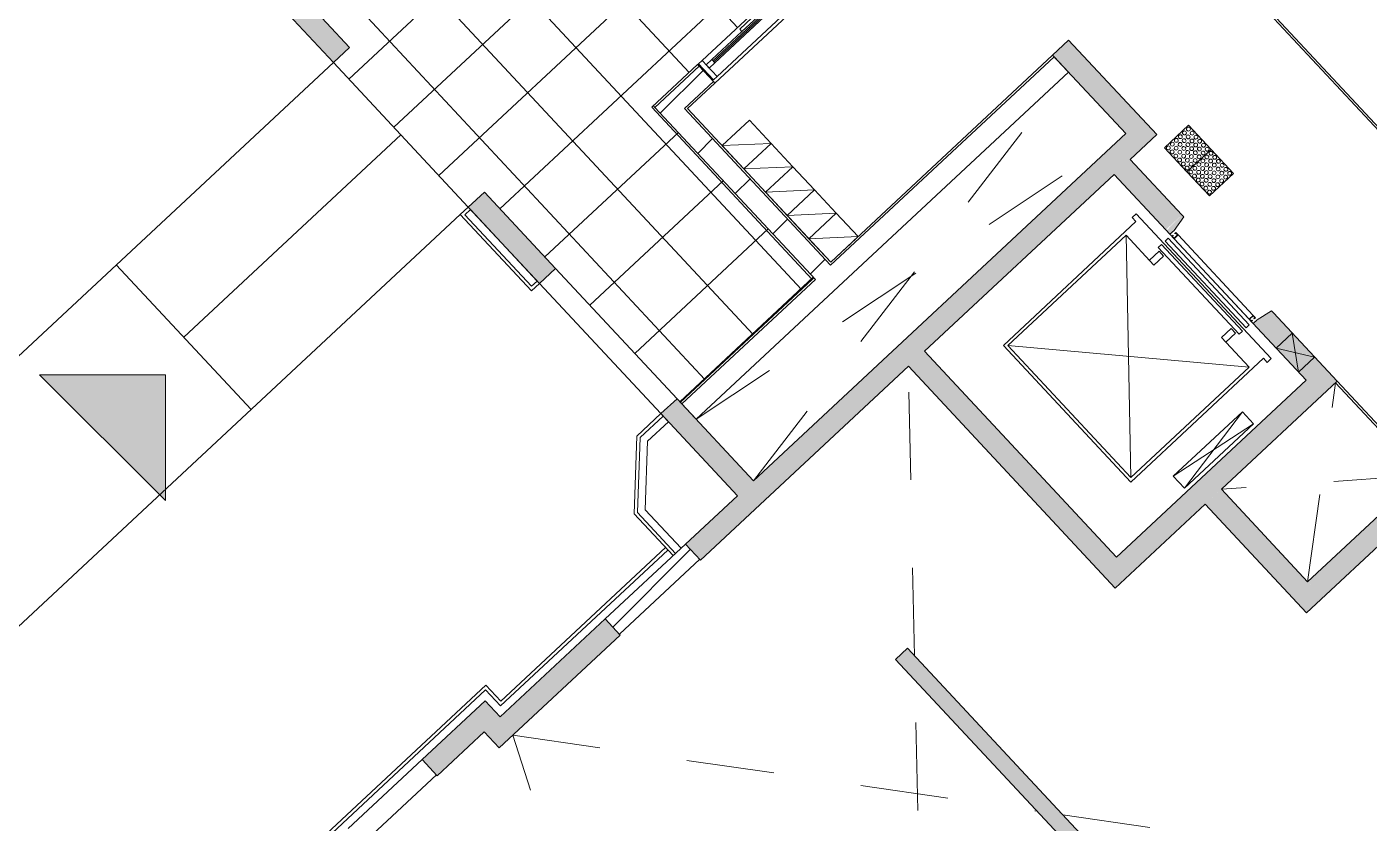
# Model space of a CAD drawing. Header units: millimetres. Extents: x -71377 to 516042, y -145869 to 441446.
# Drawn here: x 242137 to 254349, y 104461 to 111705 of the extents above; entities that cross this region are included whole.
import ezdxf

# ---------------------------------------------------------------- set-up
doc = ezdxf.new("R2010")
doc.units = ezdxf.units.MM
doc.header["$LTSCALE"] = 1000
doc.linetypes.add('_점선_S_', pattern=[1.6, 0.8, -0.8])
doc.linetypes.add('_점선_XS_', pattern=[1.15, 0.6, -0.55])
for name, color, linetype, lineweight in [('06', 6, 'Continuous', 5), ('A-detl', 7, 'Continuous', 5), ('A-door', 4, 'Continuous', 5), ('A-door-hdln', 8, 'Continuous', 5), ('A-fnsh', 5, 'Continuous', 5), ('A-furn-hdln', 8, '_점선_XS_', 5), ('A-glas', 5, 'Continuous', 5), ('A-glas-hdln', 8, 'Continuous', 5), ('A-hat', 251, 'Continuous', 5), ('A-insu', 251, 'Continuous', 5), ('A-text-2', 7, 'Continuous', 5), ('A_bwall', 3, 'Continuous', 5), ('A_cwall', 2, 'Continuous', 5), ('A_fnsh', 5, 'Continuous', 5), ('A_fnsh-4', 4, 'Continuous', 5), ('AA_오픈', 8, '_점선_S_', 5), ('AA_점형블럭', 8, 'Continuous', 5), ('AA_택배함_지상', 6, 'Continuous', 5), ('elev', 4, 'Continuous', 5), ('조경라인_dwg', 8, 'Continuous', 5)]:
    doc.layers.add(name, color=color, linetype=linetype, lineweight=lineweight)
pattern_1 = [(45, (165969.5, 243949.9), (-353.5534, 353.5534), [])]

# ---------------------------------------------------------------- blocks, each defined once
blk = doc.blocks.new('EV_15인승 - EV_15인승_1060x2100-6900321-지반층 배치도')
at = {"layer": 'A-furn-hdln'}
for p, q in [((-1035, -100), (-1035, 100)), ((-735, -100), (-735, 100))]:
    blk.add_line(p, q, dxfattribs=at)
at = {"layer": 'elev'}
for p, q in [((-725, 1898), (975, 1898)), ((-725, 248), (-725, 1898)), ((945, 1868), (-695, 1868)), ((-695, 1868), (-695, 398)), ((945, 398), (-695, 1868)), ((-695, 398), (945, 1868)), ((945, 398), (945, 1868)), ((975, 1898), (975, 248)), ((-950, 1580), (-1100, 720)), ((-1100, 1580), (-950, 720)), ((-950, 1580), (-1100, 1580)), ((-1100, 1580), (-1100, 720)), ((-950, 720), (-950, 1580)), ((-1100, 720), (-950, 720)), ((-695, 398), (-325, 398)), ((-385, 278), (-385, 398)), ((-325, 398), (-325, 278)), ((575, 278), (575, 398)), ((575, 398), (945, 398)), ((635, 398), (635, 278)), ((-775, 198), (-775, 248)), ((-775, 248), (-725, 248)), ((-415, 259), (665, 259)), ((-415, 219), (-415, 259)), ((-325, 278), (-385, 278)), ((635, 278), (575, 278)), ((665, 259), (665, 219)), ((975, 248), (1025, 248)), ((1025, 248), (1025, 198)), ((1025, 198), (-775, 198)), ((665, 219), (-415, 219)), ((-415, 175), (665, 175)), ((-415, 135), (-415, 175)), ((665, 135), (-415, 135)), ((665, 175), (665, 135)), ((-1035, -100), (-735, 100)), ((-1035, 100), (-735, -100)), ((-375, 100), (-405, 100)), ((-405, 100), (-405, 85)), ((-405, 85), (-402, 85)), ((-402, 65), (-405, 65)), ((-405, 65), (-405, 50)), ((-405, 50), (-375, 50)), ((-402, 85), (-402, 97)), ((-402, 97), (-378, 97)), ((-402, 53), (-402, 65)), ((-378, 53), (-402, 53)), ((-378, 97), (-378, 53)), ((-375, 100), (625, 100)), ((-375, 50), (-375, 100)), ((-375, 50), (625, 50)), ((655, 100), (625, 100)), ((625, 50), (625, 100)), ((625, 50), (655, 50)), ((628, 53), (628, 97)), ((628, 97), (652, 97)), ((652, 53), (628, 53)), ((652, 97), (652, 85)), ((652, 85), (655, 85)), ((655, 65), (652, 65)), ((652, 65), (652, 53)), ((655, 85), (655, 100)), ((655, 50), (655, 65))]:
    blk.add_line(p, q, dxfattribs=at)
blk = doc.blocks.new('자동문편개형_로비폰_ - _A_ASD_24x23-V8-지반층 배치도')
at = {"layer": 'A-detl', "lineweight": 9}
for p, q in [((-1115, 125), (-1115, 145)), ((-1115, 145), (-905, 145)), ((-865, 125), (-1115, 125)), ((-905, 165), (-865, 125)), ((-905, 145), (-905, 165))]:
    blk.add_line(p, q, dxfattribs=at)
at = {"layer": 'A-door'}
for p, q in [((-1200, 85), (-1155, 85)), ((-1200, -115), (-1200, 85)), ((-1155, 85), (-1155, -115)), ((-1155, 30), (-1085, 30)), ((-1155, -10), (-1155, 30)), ((-1085, 30), (-1085, -10)), ((-35, 30), (35, 30)), ((-35, -10), (-35, 30)), ((35, 30), (35, -10)), ((1155, 85), (1200, 85)), ((1155, -115), (1155, 85)), ((1200, 85), (1200, -115)), ((-1155, -115), (-1200, -115)), ((-1085, -10), (-1155, -10)), ((35, -10), (-35, -10)), ((-35, -20), (35, -20)), ((-35, -60), (-35, -20)), ((35, -60), (-35, -60)), ((35, -20), (35, -60)), ((410, -90), (410, -60)), ((410, -60), (710, -60)), ((710, -90), (410, -90)), ((710, -60), (710, -90)), ((1085, -20), (1155, -20)), ((1085, -60), (1085, -20)), ((1155, -60), (1085, -60)), ((1155, -20), (1155, -60)), ((1200, -115), (1155, -115))]:
    blk.add_line(p, q, dxfattribs=at)
at = {"layer": 'A-door-hdln'}
for p, q in [((-1155, 85), (1155, 85)), ((-35, 30), (-1085, 30)), ((-1155, -115), (1155, -115)), ((-1085, -10), (-35, -10)), ((1085, -20), (35, -20)), ((35, -60), (410, -60)), ((710, -60), (1085, -60))]:
    blk.add_line(p, q, dxfattribs=at)
at = {"layer": 'A-glas'}
for p, q in [((-1085, 16), (-35, 16)), ((-1085, 4), (-1085, 16)), ((-35, 4), (-1085, 4)), ((-35, 16), (-35, 4))]:
    blk.add_line(p, q, dxfattribs=at)
at = {"layer": 'A-glas-hdln'}
for p, q in [((1085, -34), (35, -34)), ((35, -46), (1085, -46))]:
    blk.add_line(p, q, dxfattribs=at)
blk = doc.blocks.new('1층 우편함 - 1층 우편함-5487734-지반층 배치도')
at = {"layer": 'AA_택배함_지상'}
for p, q in [((0, 340), (290, 340)), ((0, 0), (0, 340)), ((290, 340), (0, 0)), ((290, 340), (290, 0)), ((290, 0), (0, 0))]:
    blk.add_line(p, q, dxfattribs=at)
blk = doc.blocks.new('점자블럭_원형_개수_ - 점자블럭_원형_개수_-4199367-지반층 배치도')
at = {"layer": 'AA_점형블럭'}
for p, q in [((300, 300), (0, 300)), ((0, 300), (0, 0)), ((300, 0), (300, 300)), ((600, 300), (300, 300)), ((300, 300), (300, 0)), ((600, 0), (600, 300)), ((0, 0), (300, 0)), ((300, 0), (600, 0))]:
    blk.add_line(p, q, dxfattribs=at)
for centre, start, end in [((25, 275), 360, 180), ((25, 275), 45, 180), ((25, 275), 360, 180), ((25, 275), 45, 180), ((25, 275), 180, 360), ((25, 275), 180, 225), ((25, 275), 180, 360), ((25, 275), 180, 225), ((25, 275), 255, 330), ((25, 275), 255, 330), ((75, 275), 0, 180), ((75, 275), 0, 180), ((75, 275), 0, 180), ((75, 275), 0, 180), ((75, 275), 180, 360), ((75, 275), 180, 360), ((75, 275), 180, 360), ((75, 275), 180, 360), ((125, 275), 0, 180), ((125, 275), 0, 180), ((125, 275), 360, 180), ((125, 275), 0, 180), ((125, 275), 180, 360), ((125, 275), 180, 360), ((125, 275), 180, 360), ((125, 275), 180, 360), ((175, 275), 360, 180), ((175, 275), 0, 180), ((175, 275), 360, 180), ((175, 275), 0, 180), ((175, 275), 180, 360), ((175, 275), 180, 360), ((175, 275), 180, 360), ((175, 275), 180, 360), ((225, 275), 360, 180), ((225, 275), 0, 180), ((225, 275), 360, 180), ((225, 275), 0, 180), ((225, 275), 180, 360), ((225, 275), 180, 360), ((225, 275), 180, 360), ((225, 275), 180, 360), ((275, 275), 0, 180), ((275, 275), 0, 180), ((275, 275), 360, 180), ((275, 275), 0, 180), ((275, 275), 180, 360), ((275, 275), 180, 360), ((275, 275), 180, 360), ((275, 275), 180, 360), ((325, 275), 360, 180), ((325, 275), 0, 180), ((325, 275), 0, 180), ((325, 275), 0, 180), ((325, 275), 180, 360), ((325, 275), 180, 360), ((325, 275), 180, 360), ((325, 275), 180, 360), ((375, 275), 0, 180), ((375, 275), 0, 180), ((375, 275), 0, 180), ((375, 275), 0, 180), ((375, 275), 180, 360), ((375, 275), 180, 360), ((375, 275), 180, 360), ((375, 275), 180, 360), ((425, 275), 0, 180), ((425, 275), 0, 180), ((425, 275), 360, 180), ((425, 275), 0, 180), ((425, 275), 180, 360), ((425, 275), 180, 360), ((425, 275), 180, 360), ((425, 275), 180, 360), ((475, 275), 0, 180), ((475, 275), 0, 180), ((475, 275), 360, 180), ((475, 275), 360, 180), ((475, 275), 180, 360), ((475, 275), 180, 360), ((475, 275), 180, 360), ((475, 275), 180, 360), ((525, 275), 0, 180), ((525, 275), 0, 180), ((525, 275), 360, 180), ((525, 275), 0, 180), ((525, 275), 180, 360), ((525, 275), 180, 360), ((525, 275), 180, 360), ((525, 275), 180, 360), ((575, 275), 0, 180), ((575, 275), 0, 180), ((575, 275), 360, 180), ((575, 275), 0, 180), ((575, 275), 180, 360), ((575, 275), 180, 360), ((575, 275), 180, 360), ((575, 275), 180, 360), ((25, 225), 360, 180), ((25, 225), 45, 180), ((25, 225), 0, 180), ((25, 225), 45, 180), ((25, 225), 180, 360), ((25, 225), 180, 225), ((25, 225), 180, 360), ((25, 225), 180, 225), ((25, 175), 360, 180), ((25, 175), 45, 180), ((25, 175), 360, 180), ((25, 175), 45, 180), ((25, 175), 180, 360), ((25, 175), 180, 225), ((25, 175), 180, 360), ((25, 175), 180, 225), ((25, 125), 360, 180), ((25, 125), 0, 180), ((25, 125), 360, 180), ((25, 125), 0, 180), ((25, 125), 180, 360), ((25, 125), 180, 240), ((25, 125), 180, 360), ((25, 125), 180, 240), ((25, 225), 255, 330), ((25, 225), 255, 330), ((25, 175), 255, 330), ((25, 175), 255, 330), ((75, 225), 0, 180), ((75, 225), 0, 180), ((75, 225), 0, 180), ((75, 225), 0, 180), ((75, 225), 180, 360), ((75, 225), 180, 360), ((75, 225), 180, 360), ((75, 225), 180, 360), ((75, 175), 0, 180), ((75, 175), 0, 180), ((75, 175), 0, 180), ((75, 175), 0, 180), ((75, 175), 180, 360), ((75, 175), 180, 360), ((75, 175), 180, 360), ((75, 175), 180, 360), ((75, 125), 360, 180), ((75, 125), 0, 180), ((75, 125), 0, 180), ((75, 125), 0, 180), ((75, 125), 180, 360), ((75, 125), 180, 360), ((75, 125), 180, 360), ((75, 125), 180, 360), ((125, 175), 360, 180), ((125, 175), 180, 360), ((125, 225), 360, 180), ((125, 225), 0, 180), ((125, 225), 360, 180), ((125, 225), 0, 180), ((125, 225), 180, 360), ((125, 225), 180, 360), ((125, 225), 180, 360), ((125, 225), 180, 360), ((125, 175), 0, 180), ((125, 175), 360, 180), ((125, 175), 0, 180), ((125, 175), 180, 360), ((125, 175), 180, 360), ((125, 175), 180, 360), ((125, 125), 360, 180), ((125, 125), 0, 180), ((125, 125), 360, 180), ((125, 125), 0, 180), ((125, 125), 180, 360), ((125, 125), 180, 360), ((125, 125), 180, 360), ((125, 125), 180, 360), ((175, 225), 360, 180), ((175, 225), 0, 180), ((175, 225), 360, 180), ((175, 225), 0, 180), ((175, 225), 180, 360), ((175, 225), 180, 360), ((175, 225), 180, 360), ((175, 225), 180, 360), ((175, 175), 360, 180), ((175, 175), 0, 180), ((175, 175), 360, 180), ((175, 175), 0, 180), ((175, 175), 180, 360), ((175, 175), 180, 360), ((175, 175), 180, 360), ((175, 175), 180, 360), ((175, 125), 360, 180), ((175, 125), 0, 180), ((175, 125), 360, 180), ((175, 125), 0, 180), ((175, 125), 180, 360), ((175, 125), 180, 360), ((175, 125), 180, 360), ((175, 125), 180, 360), ((225, 125), 0, 180), ((225, 125), 180, 360), ((225, 225), 0, 180), ((225, 225), 0, 180), ((225, 225), 360, 180), ((225, 225), 0, 180), ((225, 225), 180, 360), ((225, 225), 180, 360), ((225, 225), 180, 360), ((225, 225), 180, 360), ((225, 175), 360, 180), ((225, 175), 0, 180), ((225, 175), 360, 180), ((225, 175), 0, 180), ((225, 175), 180, 360), ((225, 175), 180, 360), ((225, 175), 180, 360), ((225, 175), 180, 360), ((225, 125), 360, 180), ((225, 125), 0, 180), ((225, 125), 360, 180), ((225, 125), 180, 360), ((225, 125), 180, 360), ((225, 125), 180, 360), ((275, 125), 360, 180), ((275, 125), 0, 180), ((275, 225), 360, 180), ((275, 225), 0, 180), ((275, 225), 360, 180), ((275, 225), 0, 180), ((275, 225), 180, 360), ((275, 225), 180, 360), ((275, 225), 180, 360), ((275, 225), 180, 360), ((275, 175), 360, 180), ((275, 175), 0, 180), ((275, 175), 0, 180), ((275, 175), 0, 180), ((275, 175), 180, 360), ((275, 175), 180, 360), ((275, 175), 180, 360), ((275, 175), 180, 360), ((275, 125), 0, 180), ((275, 125), 0, 180), ((275, 125), 180, 360), ((275, 125), 180, 360), ((275, 125), 180, 360), ((275, 125), 180, 360), ((325, 175), 0, 180), ((325, 175), 180, 360), ((325, 125), 0, 180), ((325, 125), 15, 180), ((325, 125), 180, 360), ((325, 225), 360, 180), ((325, 225), 0, 180), ((325, 225), 360, 180), ((325, 225), 0, 180), ((325, 225), 180, 360), ((325, 225), 180, 360), ((325, 225), 180, 360), ((325, 225), 180, 360), ((325, 175), 0, 180), ((325, 175), 0, 180), ((325, 175), 0, 180), ((325, 175), 180, 360), ((325, 175), 180, 360), ((325, 175), 180, 360), ((325, 125), 360, 180), ((325, 125), 15, 180), ((325, 125), 180, 360), ((325, 125), 180, 270), ((325, 125), 180, 270), ((375, 175), 0, 180), ((375, 175), 0, 180), ((375, 125), 0, 180), ((375, 125), 360, 180), ((375, 125), 180, 270), ((375, 225), 360, 180), ((375, 225), 0, 180), ((375, 225), 0, 180), ((375, 225), 0, 180), ((375, 225), 180, 360), ((375, 225), 180, 360), ((375, 225), 180, 360), ((375, 225), 180, 360), ((375, 175), 0, 180), ((375, 175), 0, 180), ((375, 175), 180, 360), ((375, 175), 180, 360), ((375, 175), 180, 360), ((375, 175), 180, 360), ((375, 125), 15, 180), ((375, 125), 15, 180), ((375, 125), 180, 360), ((375, 125), 180, 270), ((375, 125), 180, 360), ((425, 175), 0, 180), ((425, 175), 0, 180), ((425, 125), 0, 180), ((425, 125), 15, 180), ((425, 125), 0, 180), ((425, 125), 180, 360), ((425, 225), 0, 180), ((425, 225), 0, 180), ((425, 225), 0, 180), ((425, 225), 0, 180), ((425, 225), 180, 360), ((425, 225), 180, 360), ((425, 225), 180, 360), ((425, 225), 180, 360), ((425, 175), 0, 180), ((425, 175), 360, 180), ((425, 175), 180, 360), ((425, 175), 180, 360), ((425, 175), 180, 360), ((425, 175), 180, 360), ((425, 125), 15, 180), ((425, 125), 180, 270), ((425, 125), 180, 360), ((425, 125), 180, 270), ((475, 175), 180, 360), ((475, 225), 360, 180), ((475, 225), 0, 180), ((475, 225), 0, 180), ((475, 225), 0, 180), ((475, 225), 180, 360), ((475, 225), 180, 360), ((475, 225), 180, 360), ((475, 225), 180, 360), ((475, 175), 0, 180), ((475, 175), 0, 180), ((475, 175), 360, 180), ((475, 175), 0, 180), ((475, 175), 180, 360), ((475, 175), 180, 360), ((475, 175), 180, 360), ((475, 125), 360, 180), ((475, 125), 15, 180), ((475, 125), 360, 180), ((475, 125), 15, 180), ((475, 125), 180, 360), ((475, 125), 180, 270), ((475, 125), 180, 360), ((475, 125), 180, 270), ((525, 125), 180, 360), ((525, 125), 180, 270), ((525, 225), 360, 180), ((525, 225), 0, 180), ((525, 225), 360, 180), ((525, 225), 0, 180), ((525, 225), 180, 360), ((525, 225), 180, 360), ((525, 225), 180, 360), ((525, 225), 180, 360), ((525, 175), 360, 180), ((525, 175), 0, 180), ((525, 175), 0, 180), ((525, 175), 0, 180), ((525, 175), 180, 360), ((525, 175), 180, 360), ((525, 175), 180, 360), ((525, 175), 180, 360), ((525, 125), 0, 180), ((525, 125), 15, 180), ((525, 125), 0, 180), ((525, 125), 15, 180), ((525, 125), 180, 360), ((525, 125), 180, 270), ((575, 125), 180, 270), ((575, 225), 360, 180), ((575, 225), 0, 180), ((575, 225), 0, 180), ((575, 225), 0, 180), ((575, 225), 180, 360), ((575, 225), 180, 360), ((575, 225), 180, 360), ((575, 225), 180, 360), ((575, 175), 360, 180), ((575, 175), 0, 180), ((575, 175), 0, 180), ((575, 175), 0, 180), ((575, 175), 180, 360), ((575, 175), 180, 360), ((575, 175), 180, 360), ((575, 175), 180, 360), ((575, 125), 0, 180), ((575, 125), 15, 180), ((575, 125), 360, 180), ((575, 125), 15, 180), ((575, 125), 180, 360), ((575, 125), 180, 270), ((575, 125), 180, 360), ((25, 25), 360, 180), ((25, 25), 0, 180), ((25, 25), 360, 180), ((25, 25), 0, 180), ((25, 25), 180, 360), ((25, 25), 180, 360), ((25, 25), 180, 360), ((25, 25), 180, 360), ((25, 75), 360, 180), ((25, 75), 0, 180), ((25, 75), 360, 180), ((25, 75), 0, 180), ((25, 75), 180, 360), ((25, 75), 180, 345), ((25, 75), 180, 360), ((25, 75), 180, 345), ((25, 125), 270, 345), ((25, 125), 270, 345), ((75, 25), 360, 180), ((75, 25), 0, 180), ((75, 25), 0, 180), ((75, 25), 0, 180), ((75, 25), 180, 360), ((75, 25), 180, 360), ((75, 25), 180, 360), ((75, 25), 180, 360), ((75, 75), 360, 180), ((75, 75), 0, 180), ((75, 75), 360, 180), ((75, 75), 0, 180), ((75, 75), 180, 360), ((75, 75), 180, 360), ((75, 75), 180, 360), ((75, 75), 180, 360), ((125, 25), 360, 180), ((125, 25), 0, 180), ((125, 25), 360, 180), ((125, 25), 0, 180), ((125, 25), 180, 360), ((125, 25), 180, 360), ((125, 25), 180, 360), ((125, 25), 180, 360), ((125, 75), 360, 180), ((125, 75), 0, 180), ((125, 75), 360, 180), ((125, 75), 0, 180), ((125, 75), 180, 360), ((125, 75), 180, 360), ((125, 75), 180, 360), ((125, 75), 180, 360), ((175, 25), 360, 180), ((175, 25), 360, 180), ((175, 25), 180, 360), ((175, 25), 180, 360), ((175, 75), 360, 180), ((175, 75), 0, 180), ((175, 75), 360, 180), ((175, 75), 0, 180), ((175, 75), 180, 360), ((175, 75), 180, 360), ((175, 75), 180, 360), ((175, 75), 180, 360), ((175, 25), 120, 150), ((175, 25), 120, 150), ((175, 25), 210, 360), ((175, 25), 210, 360), ((175, 25), 0, 60), ((175, 25), 0, 60), ((225, 75), 360, 180), ((225, 25), 360, 180), ((225, 25), 360, 180), ((225, 25), 180, 360), ((225, 25), 180, 360), ((225, 75), 0, 180), ((225, 75), 0, 180), ((225, 75), 0, 180), ((225, 75), 180, 360), ((225, 75), 180, 360), ((225, 75), 180, 360), ((225, 75), 180, 360), ((225, 25), 120, 150), ((225, 25), 120, 150), ((225, 25), 210, 360), ((225, 25), 210, 360), ((225, 25), 0, 60), ((225, 25), 0, 60), ((275, 75), 360, 180), ((275, 25), 0, 180), ((275, 25), 0, 180), ((275, 25), 180, 360), ((275, 25), 180, 360), ((275, 75), 0, 180), ((275, 75), 0, 180), ((275, 75), 0, 180), ((275, 75), 180, 360), ((275, 75), 180, 360), ((275, 75), 180, 360), ((275, 75), 180, 360), ((275, 25), 120, 150), ((275, 25), 120, 150), ((275, 25), 210, 360), ((275, 25), 210, 360), ((275, 25), 0, 60), ((275, 25), 0, 60), ((325, 75), 180, 270), ((325, 25), 360, 180), ((325, 25), 15, 180), ((325, 25), 360, 180), ((325, 25), 15, 180), ((325, 25), 180, 360), ((325, 25), 180, 270), ((325, 25), 180, 360), ((325, 25), 180, 270), ((325, 75), 360, 180), ((325, 75), 15, 180), ((325, 75), 0, 180), ((325, 75), 15, 180), ((325, 75), 180, 360), ((325, 75), 180, 360), ((325, 75), 180, 270), ((325, 125), 300, 330), ((325, 125), 300, 330), ((325, 75), 300, 330), ((325, 75), 300, 330), ((325, 25), 300, 330), ((325, 25), 300, 330), ((375, 75), 180, 360), ((375, 75), 180, 270), ((375, 75), 180, 360), ((375, 25), 0, 180), ((375, 25), 15, 180), ((375, 25), 0, 180), ((375, 25), 15, 180), ((375, 25), 180, 360), ((375, 25), 180, 270), ((375, 25), 180, 360), ((375, 25), 180, 270), ((375, 75), 360, 180), ((375, 75), 15, 180), ((375, 75), 360, 180), ((375, 75), 15, 180), ((375, 75), 180, 270), ((375, 125), 300, 330), ((375, 125), 300, 330), ((375, 75), 300, 330), ((375, 75), 300, 330), ((375, 25), 300, 330), ((375, 25), 300, 330), ((425, 75), 0, 180), ((425, 75), 15, 180), ((425, 75), 0, 180), ((425, 75), 15, 180), ((425, 25), 0, 180), ((425, 25), 15, 180), ((425, 25), 0, 180), ((425, 25), 15, 180), ((425, 25), 180, 360), ((425, 25), 180, 270), ((425, 25), 180, 360), ((425, 25), 180, 270), ((425, 75), 180, 360), ((425, 75), 180, 270), ((425, 75), 180, 360), ((425, 75), 180, 270), ((425, 125), 300, 330), ((425, 125), 300, 330), ((425, 75), 300, 330), ((425, 75), 300, 330), ((425, 25), 300, 330), ((425, 25), 300, 330), ((475, 25), 360, 180), ((475, 25), 15, 180), ((475, 25), 360, 180), ((475, 25), 15, 180), ((475, 25), 180, 360), ((475, 25), 180, 270), ((475, 25), 180, 360), ((475, 25), 180, 270), ((475, 75), 0, 180), ((475, 75), 15, 180), ((475, 75), 360, 180), ((475, 75), 15, 180), ((475, 75), 180, 360), ((475, 75), 180, 270), ((475, 75), 180, 360), ((475, 75), 180, 270), ((475, 125), 300, 330), ((475, 125), 300, 330), ((475, 75), 300, 330), ((475, 75), 300, 330), ((475, 25), 300, 330), ((475, 25), 300, 330), ((525, 75), 15, 180), ((525, 75), 15, 180), ((525, 75), 180, 360), ((525, 25), 360, 180), ((525, 25), 15, 180), ((525, 25), 360, 180), ((525, 25), 15, 180), ((525, 25), 180, 360), ((525, 25), 180, 270), ((525, 25), 180, 360), ((525, 25), 180, 270), ((525, 75), 0, 180), ((525, 75), 0, 180), ((525, 75), 180, 360), ((525, 75), 180, 270), ((525, 75), 180, 270), ((525, 125), 300, 330), ((525, 125), 300, 330), ((525, 75), 300, 330), ((525, 75), 300, 330), ((525, 25), 300, 330), ((525, 25), 300, 330), ((575, 25), 0, 180), ((575, 25), 15, 180), ((575, 25), 0, 180), ((575, 25), 15, 180), ((575, 25), 180, 360), ((575, 25), 180, 270), ((575, 25), 180, 360), ((575, 25), 180, 270), ((575, 75), 0, 180), ((575, 75), 15, 180), ((575, 75), 0, 180), ((575, 75), 15, 180), ((575, 75), 180, 360), ((575, 75), 180, 270), ((575, 75), 180, 360), ((575, 75), 180, 270), ((575, 125), 300, 330), ((575, 125), 300, 330), ((575, 75), 300, 330), ((575, 75), 300, 330), ((575, 25), 300, 330), ((575, 25), 300, 330)]:
    blk.add_arc(centre, 17.5, start, end, dxfattribs=at)
blk = doc.blocks.new('조경라인_dwg_A$Cb8b4522a-7862174-지반층 배치도')
at = {"layer": '06'}
for p, q in [((170413, 13318), (172387, 15160)), ((169799, 13976), (171027, 12660))]:
    blk.add_line(p, q, dxfattribs=at)
blk = doc.blocks.new('조경라인_dwg-6847807-지반층 배치도')
at = {"layer": '06'}
for p, q in [((239144, 105990), (244926, 111382)), ((240371, 104674), (246080, 109998))]:
    blk.add_line(p, q, dxfattribs=at)
blk.add_blockref('조경라인_dwg_A$Cb8b4522a-7862174-지반층 배치도', (73152, 95564))
blk = doc.blocks.new('패밀리2 - 패밀리2-6852550-지반층 배치도')
at = {"layer": 'A-text-2'}
blk.add_hatch(color=256, dxfattribs=at).paths.add_polyline_path([(4.217, 1.08), (5.837, 1.08), (5.027, 0.27)])
for p, q in [((4.217, 1.08), (5.027, 0.27)), ((5.837, 1.08), (4.217, 1.08)), ((5.027, 0.27), (5.837, 1.08))]:
    blk.add_line(p, q, dxfattribs=at)

msp = doc.modelspace()

# ---------------------------------------------------------------- hatches: boundary and pattern name
at = {"layer": 'A-hat'}
h = msp.add_hatch(dxfattribs=at)
h.set_pattern_fill('FP_159', color=256, scale=1000, style=0, pattern_type=2)
h.set_pattern_definition([(133, (262289.5, 132212.74), (-438.812, -409.199), []), (223, (262289.5, 132212.74), (409.199, -438.812), [])])
h.paths.add_polyline_path([(248083.2, 108289.6), (249297.2, 109421.7), (247837.8, 110986.8), (250083, 113080.5), (247938.1, 115380.6), (249488.6, 116826.5), (249410.2, 116910.6), (250796.1, 118203), (250022, 119033), (250168.3, 119169.4), (249349.9, 120047.1), (249203.6, 119910.7), (248569.4, 120590.8), (247343.9, 119434.4), (247446.2, 119324.6), (245734.8, 117728.8), (245632.5, 117838.5), (244623.2, 116897.3), (244725.5, 116787.6), (242282.8, 114509.7), (245072.2, 111518.5), (244925.9, 111382.1), (246153.5, 110065.7), (246299.8, 110202.1), (248052.5, 108322.5)])
h.paths.add_polyline_path([(248328.9, 111779.8), (248124.3, 111999.2), (248563.1, 112408.4), (248767.7, 112189), (248343.7, 111793.6)])
h.paths.add_polyline_path([(249072.4, 112404.7), (248867.8, 112624.1), (249526, 113237.9), (249730.6, 113018.5), (249087.2, 112418.5)])
h.paths.add_polyline_path([(245914.4, 112741.4), (245778, 112887.7), (247079.8, 114101.7), (247216.2, 113955.4), (246541.1, 113325.9)])
for points in [[(244925.9, 111382.1), (245072.2, 111518.5), (244444.7, 112191.3), (244298.5, 112054.9), (244537.4, 111798.7)], [(252270.7, 110587.9), (252417, 110724.3), (251615.6, 111583.6), (251469.4, 111447.2), (252143.5, 110724.3)], [(250157.1, 108616.9), (252270.7, 110587.9), (252134.3, 110734.2), (250020.7, 108763.2), (250029.9, 108753.3)], [(252499.9, 109858.2), (252646.2, 109994.6), (252175.6, 110499.2), (252029.4, 110362.8), (252291.9, 110081.3)], [(246801.4, 109370.9), (246947.7, 109507.3), (246299.8, 110202.1), (246153.5, 110065.7)], [(253775.3, 108490.6), (253921.5, 108627), (253478.2, 109102.3), (253332, 108965.9)], [(248266.5, 106853.9), (250157.1, 108616.9), (250020.7, 108763.2), (248130.1, 107000.2)], [(251903, 106744.6), (252049.3, 106881), (250303.4, 108753.3), (250157.1, 108616.9), (250214.3, 108555.5)], [(252039.4, 106598.4), (254057.9, 108480.7), (253921.5, 108627), (251903, 106744.6)], [(248601.9, 107440.1), (248748.1, 107576.5), (248052.5, 108322.5), (247906.2, 108186.1), (248156, 107918.3)], [(253925.5, 106511.3), (255051.8, 107561.6), (254915.4, 107707.8), (253789.1, 106657.6)], [(253779.2, 106374.9), (253925.5, 106511.3), (253004.8, 107498.6), (252858.5, 107362.2), (253515.6, 106657.6)], [(246580.8, 105281.9), (247535.2, 106171.9), (247398.8, 106318.2), (246444.4, 105428.2)], [(251652.1, 104220.4), (251761.8, 104322.7), (250148.9, 106052.4), (250039.2, 105950.1), (251229.4, 104673.7)], [(246434.5, 105145.5), (246580.8, 105281.9), (246308, 105574.5), (246161.7, 105438.1), (246307.3, 105281.9)], [(245733.9, 105039.1), (245870.3, 104892.8), (246298.1, 105291.8), (246161.7, 105438.1)]]:
    msp.add_hatch(color=256, dxfattribs=at).paths.add_polyline_path(points)
h = msp.add_hatch(dxfattribs=at)
h.set_pattern_fill('FP_12', color=256, scale=1000, style=0, pattern_type=2)
h.set_pattern_definition(pattern_1)
h.paths.add_polyline_path([(247981, 110833.2), (248383.2, 111208.3), (248253.6, 111347.3), (247851.4, 110972.2)])
h = msp.add_hatch(dxfattribs=at)
h.set_pattern_fill('FP_12', color=256, scale=1000, style=0, pattern_type=2)
h.set_pattern_definition(pattern_1)
h.paths.add_polyline_path([(247981, 110833.2), (249310.9, 109407.1), (249449.8, 109536.6), (248119.9, 110962.8)])
h = msp.add_hatch(color=256, dxfattribs=at)
h.paths.add_polyline_path([(253332, 108965.9), (253478.2, 109102.3), (253461.2, 109120.6), (253294.5, 109006.2), (253331, 108967)])
h.paths.add_polyline_path([(252537.5, 109818), (252578.4, 109858.2), (252663.3, 109976.3), (252646.2, 109994.6), (252505.7, 109852.1)])
h = msp.add_hatch(dxfattribs=at)
h.set_pattern_fill('FP_12', color=256, scale=1000, style=0, pattern_type=2)
h.set_pattern_definition(pattern_1)
h.paths.add_polyline_path([(247528.4, 106179.2), (248259.7, 106861.2), (248130.1, 107000.2), (247398.8, 106318.2)])

# ---------------------------------------------------------------- linework, layer by layer
at = {"layer": 'A-fnsh'}
for p, q in [((248280.2, 111399.4), (249969.7, 112974.8)), ((250166.7, 112844.1), (248396.9, 111193.7)), ((255055.3, 110094.4), (253187.8, 112097.1)), ((244925.9, 111382.1), (246153.5, 110065.7)), ((248240, 111361.9), (248247.3, 111368.7)), ((247851.4, 110972.2), (247837.8, 110986.8)), ((248148.2, 110961.8), (249450.8, 109564.9)), ((252537.5, 109818), (253294.5, 109006.2)), ((246947.7, 109507.3), (248052.5, 108322.5)), ((248052.5, 108322.5), (246947.7, 109507.3)), ((248083.2, 108289.6), (249297.2, 109421.7)), ((246801.4, 109370.9), (247906.2, 108186.1)), ((254057.9, 108480.7), (254842.2, 107639.6))]:
    msp.add_line(p, q, dxfattribs=at)
at = {"layer": 'A-insu'}
for p, q in [((246780.9, 109392.8), (246174, 110043.7)), ((247785.3, 107936.6), (247974.4, 108113)), ((247974.4, 108113), (247926.7, 108164.1)), ((247763.5, 107312.7), (247785.3, 107936.6)), ((248089.9, 106962.7), (247763.5, 107312.7)), ((248038.7, 106915), (248089.9, 106962.7))]:
    msp.add_line(p, q, dxfattribs=at)
at = {"layer": 'A_bwall'}
for p, q in [((251483, 111432.6), (249449.8, 109536.6)), ((251612.6, 111293.6), (251483, 111432.6)), ((248253.6, 111347.3), (247851.4, 110972.2)), ((247851.4, 110972.2), (248253.6, 111347.3)), ((248226.4, 108136), (251612.6, 111293.6)), ((248383.2, 111208.3), (248253.6, 111347.3)), ((248383.2, 111208.3), (248119.9, 110962.8)), ((247851.4, 110972.2), (249310.9, 109407.1)), ((249449.8, 109536.6), (248119.9, 110962.8)), ((249310.9, 109407.1), (248096.8, 108274.9)), ((248096.8, 108274.9), (248226.4, 108136)), ((248130.1, 107000.2), (247398.8, 106318.2)), ((247528.4, 106179.2), (248259.7, 106861.2)), ((245733.9, 105039.1), (245061, 104411.7)), ((245190.6, 104272.7), (245863.4, 104900.2))]:
    msp.add_line(p, q, dxfattribs=at)
at = {"layer": 'A_cwall'}
for p, q in [((245072.2, 111518.5), (244444.7, 112191.3)), ((244298.5, 112054.9), (244925.9, 111382.1)), ((244925.9, 111382.1), (245072.2, 111518.5)), ((251615.6, 111583.6), (251469.4, 111447.2)), ((252417, 110724.3), (251615.6, 111583.6)), ((251469.4, 111447.2), (252134.3, 110734.2)), ((252134.3, 110734.2), (248748.1, 107576.5)), ((252175.6, 110499.2), (252417, 110724.3)), ((252646.2, 109994.6), (252175.6, 110499.2)), ((250303.4, 108753.3), (252029.4, 110362.8)), ((252029.4, 110362.8), (252499.9, 109858.2)), ((246299.8, 110202.1), (246153.5, 110065.7)), ((246947.7, 109507.3), (246299.8, 110202.1)), ((246153.5, 110065.7), (246801.4, 109370.9)), ((252574, 109852.1), (252663.3, 109976.3)), ((252663.3, 109976.3), (252646.2, 109994.6)), ((252499.9, 109858.2), (252537.5, 109818)), ((252537.5, 109818), (252574, 109852.1)), ((246801.4, 109370.9), (246947.7, 109507.3)), ((253461.2, 109120.6), (253331, 109040.3)), ((253478.2, 109102.3), (253461.2, 109120.6)), ((254057.9, 108480.7), (253478.2, 109102.3)), ((253331, 109040.3), (253294.5, 109006.2)), ((253294.5, 109006.2), (253332, 108965.9)), ((253332, 108965.9), (253775.3, 108490.6)), ((252049.3, 106881), (250303.4, 108753.3)), ((248266.5, 106853.9), (250157.1, 108616.9)), ((250157.1, 108616.9), (252039.4, 106598.4)), ((253775.3, 108490.6), (252049.3, 106881)), ((253004.8, 107498.6), (254057.9, 108480.7)), ((248052.5, 108322.5), (247906.2, 108186.1)), ((248748.1, 107576.5), (248052.5, 108322.5)), ((247906.2, 108186.1), (248601.9, 107440.1)), ((254915.4, 107707.8), (253789.1, 106657.6)), ((253789.1, 106657.6), (253004.8, 107498.6)), ((253779.2, 106374.9), (255051.8, 107561.6)), ((248601.9, 107440.1), (248130.1, 107000.2)), ((252039.4, 106598.4), (252858.5, 107362.2)), ((252858.5, 107362.2), (253779.2, 106374.9)), ((248130.1, 107000.2), (248266.5, 106853.9)), ((247398.8, 106318.2), (246444.4, 105428.2)), ((247535.2, 106171.9), (247398.8, 106318.2)), ((246434.5, 105145.5), (247535.2, 106171.9)), ((250148.9, 106052.4), (250039.2, 105950.1)), ((251761.8, 104322.7), (250148.9, 106052.4)), ((250039.2, 105950.1), (251652.1, 104220.4)), ((246308, 105574.5), (245733.9, 105039.1)), ((246444.4, 105428.2), (246308, 105574.5)), ((245870.3, 104892.8), (246298.1, 105291.8)), ((246298.1, 105291.8), (246434.5, 105145.5)), ((245733.9, 105039.1), (245870.3, 104892.8))]:
    msp.add_line(p, q, dxfattribs=at)
at = {"layer": 'A_fnsh'}
for p, q in [((249449.8, 109536.6), (251483, 111432.6)), ((251469.4, 111447.2), (249450.8, 109564.9)), ((248240, 111361.9), (247823.1, 110973.1)), ((248253.6, 111347.3), (248240, 111361.9)), ((248148.2, 110961.8), (248396.9, 111193.7)), ((248396.9, 111193.7), (248383.2, 111208.3)), ((247823.1, 110973.1), (249282.6, 109408.1)), ((249282.6, 109408.1), (248083.2, 108289.6)), ((248096.8, 108274.9), (249310.9, 109407.1)), ((248083.2, 108289.6), (248096.8, 108274.9))]:
    msp.add_line(p, q, dxfattribs=at)
at = {"layer": 'A_fnsh-4'}
for p, q in [((255056.3, 110122.7), (253211.1, 112101.4)), ((246153.5, 110065.7), (246080.4, 109997.5)), ((246174, 110043.7), (246122.8, 109996)), ((246174, 110043.7), (246153.5, 110065.7)), ((246080.4, 109997.5), (246728.3, 109302.7)), ((246122.8, 109996), (246729.7, 109345.1)), ((246728.3, 109302.7), (246801.4, 109370.9)), ((246729.7, 109345.1), (246780.9, 109392.8)), ((254043.3, 108467.1), (254827.6, 107626)), ((247906.2, 108186.1), (247686.8, 107981.5)), ((247926.7, 108164.1), (247716.4, 107968)), ((247926.7, 108164.1), (247906.2, 108186.1)), ((247686.8, 107981.5), (247662.1, 107274.8)), ((247716.4, 107968), (247692.6, 107286.2)), ((247662.1, 107274.8), (248016.8, 106894.5)), ((247692.6, 107286.2), (248038.7, 106915)), ((247969, 106945.7), (246447.8, 105527.1)), ((247948.6, 106967.6), (246449.3, 105569.5)), ((248016.8, 106894.5), (248038.7, 106915)), ((246312.9, 105715.8), (244363.9, 103898.3)), ((246311.4, 105673.4), (244406.3, 103896.8)), ((246447.8, 105527.1), (246311.4, 105673.4)), ((246449.3, 105569.5), (246312.9, 105715.8))]:
    msp.add_line(p, q, dxfattribs=at)
at = {"layer": 'AA_오픈'}
for p, q in [((248748.1, 107576.5), (251612.6, 111293.6)), ((248226.4, 108136), (252134.3, 110734.2)), ((250213.1, 105983.5), (250157.1, 108616.9)), ((253789.1, 106657.6), (254043.3, 108467.1)), ((254827.6, 107626), (253004.8, 107498.6)), ((250311.1, 101377), (250217.9, 105758.4)), ((249169.3, 97146.8), (246558.8, 105261.5)), ((246558.8, 105261.5), (251325, 104571.2)), ((251562.2, 104536.8), (253253.7, 104291.9))]:
    msp.add_line(p, q, dxfattribs=at)

# ---------------------------------------------------------------- block references
at = {"layer": 'A-detl', "lineweight": 9, "rotation": 223.0000012484767}
msp.add_blockref('자동문편개형_로비폰_ - _A_ASD_24x23-V8-지반층 배치도', (249203.4, 112103), dxfattribs=at)
at = {"layer": 'A-text-2', "xscale": 999.9999999999998, "yscale": 999.9999999999998, "zscale": 999.9999999999998, "rotation": 135.0000000000006}
msp.add_blockref('패밀리2 - 패밀리2-6852550-지반층 배치도', (247143.7, 105176.8), dxfattribs=at)
at = {"layer": 'AA_점형블럭', "rotation": 133.0000012484765}
msp.add_blockref('점자블럭_원형_개수_ - 점자블럭_원형_개수_-4199367-지반층 배치도', (253115.7, 110370.9), dxfattribs=at)
at = {"layer": 'AA_택배함_지상', "rotation": 313.0000012484758}
for p in [(248461.9, 110625.4), (248659.7, 110413.3), (248857.5, 110201.2), (249055.3, 109989.1), (249253, 109777)]:
    msp.add_blockref('1층 우편함 - 1층 우편함-5487734-지반층 배치도', p, dxfattribs=at)
at = {"layer": 'elev', "rotation": 133.0000012484757}
msp.add_blockref('EV_15인승 - EV_15인승_1060x2100-6900321-지반층 배치도', (253074.3, 109388.9), dxfattribs=at)
at = {"layer": '조경라인_dwg', "rotation": 8.537736462515947e-07}
msp.add_blockref('조경라인_dwg-6847807-지반층 배치도', (0, 0), dxfattribs=at)

doc.saveas('drawing.dxf')
